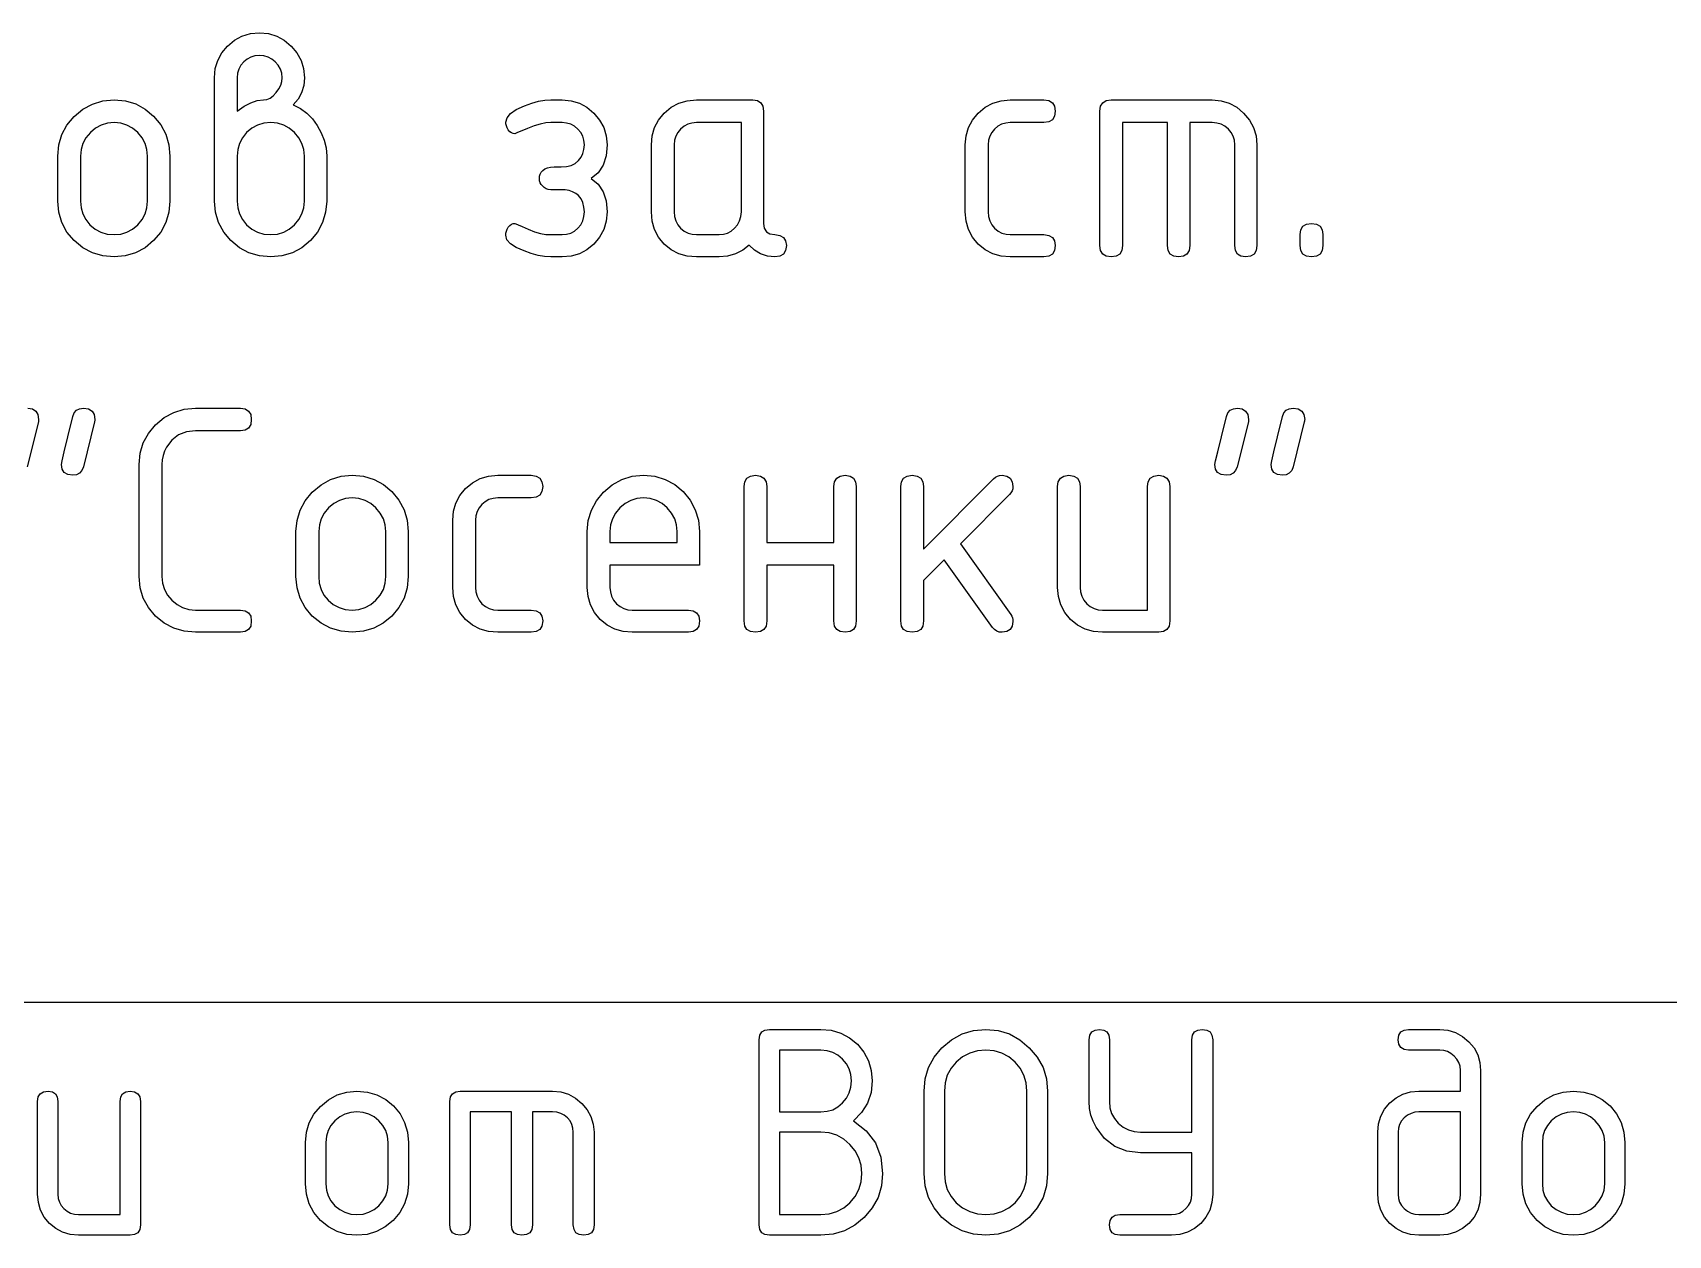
# Model space of a CAD drawing. Header units: millimetres. Extents: x 1 to 1188, y 1 to 840.
# Drawn here: x 1112.98 to 1131.23, y 18.1 to 31.53 of the extents above; entities that cross this region are included whole.
import ezdxf

# ---------------------------------------------------------------- set-up
doc = ezdxf.new("R2010")
doc.units = ezdxf.units.MM
doc.layers.add('GEOMETRY', color=7, linetype='Continuous')
doc.layers.add('TEXT_OUTLINE', color=7, linetype='Continuous')

msp = doc.modelspace()

# ---------------------------------------------------------------- linework, layer by layer
at = {"layer": 'GEOMETRY'}
for points in [[(1115.013, 29.649), (1115.013, 31.027)], [(1115.266, 31.027), (1115.266, 30.653)], [(1118.764, 30.779), (1118.891, 30.779)], [(1120.39, 30.779), (1121.018, 30.779)], [(1123.892, 30.779), (1124.267, 30.779)], [(1125.018, 30.779), (1126.143, 30.779)], [(1118.891, 30.526), (1118.764, 30.526)], [(1120.891, 30.526), (1120.39, 30.526)], [(1120.891, 29.528), (1120.891, 30.526)], [(1121.139, 30.653), (1121.139, 29.401)], [(1124.267, 30.526), (1123.892, 30.526)], [(1124.891, 29.153), (1124.891, 30.653)], [(1125.647, 29.153), (1125.647, 30.526), (1125.145, 30.526), (1125.145, 29.153)], [(1126.143, 30.526), (1125.895, 30.526), (1125.895, 29.153)], [(1113.263, 29.649), (1113.263, 30.151)], [(1113.517, 30.151), (1113.517, 29.649)], [(1114.266, 29.649), (1114.266, 30.151)], [(1114.515, 30.151), (1114.515, 29.649)], [(1115.266, 30.151), (1115.266, 29.649)], [(1116.016, 29.649), (1116.016, 30.151)], [(1116.264, 30.151), (1116.264, 29.649)], [(1119.888, 29.528), (1119.888, 30.278)], [(1120.142, 30.278), (1120.142, 29.528)], [(1123.39, 29.528), (1123.39, 30.278)], [(1123.644, 30.278), (1123.644, 29.528)], [(1126.396, 29.153), (1126.396, 30.278)], [(1126.644, 30.278), (1126.644, 29.153)], [(1118.803, 30.03), (1118.842, 30.03), (1118.88, 30.03)], [(1118.924, 29.776), (1118.764, 29.776)], [(1118.764, 29.275), (1118.891, 29.275)], [(1120.39, 29.275), (1120.643, 29.275)], [(1123.892, 29.275), (1124.267, 29.275)], [(1127.126, 29.153), (1127.126, 29.275)], [(1127.38, 29.275), (1127.38, 29.153)], [(1118.891, 29.027), (1118.764, 29.027)], [(1120.643, 29.027), (1120.39, 29.027)], [(1124.267, 29.027), (1123.892, 29.027)], [(1113.05, 27.211), (1113.05, 27.184), (1112.923, 26.682)], [(1114.8, 27.338), (1115.302, 27.338)], [(1126.548, 27.211), (1126.548, 27.184), (1126.422, 26.682)], [(1113.673, 27.184), (1113.552, 26.682)], [(1115.302, 27.085), (1114.8, 27.085)], [(1127.171, 27.184), (1127.05, 26.682)], [(1114.172, 25.458), (1114.172, 26.71)], [(1114.426, 26.71), (1114.426, 25.458)], [(1118.172, 26.588), (1118.547, 26.588)], [(1122.924, 25.762), (1123.706, 26.55)], [(1118.547, 26.335), (1118.172, 26.335)], [(1120.921, 24.962), (1120.921, 26.462)], [(1121.175, 26.462), (1121.175, 25.839), (1121.924, 25.839), (1121.924, 26.462)], [(1122.172, 26.462), (1122.172, 24.962)], [(1122.67, 24.962), (1122.67, 26.462)], [(1122.924, 26.462), (1122.924, 25.762)], [(1123.883, 26.373), (1123.337, 25.822), (1123.899, 25.034)], [(1124.419, 25.337), (1124.419, 26.462)], [(1124.673, 26.462), (1124.673, 25.337)], [(1124.921, 25.084), (1125.423, 25.084), (1125.423, 26.462)], [(1125.671, 26.462), (1125.671, 24.962)], [(1115.921, 25.458), (1115.921, 25.96)], [(1116.175, 25.96), (1116.175, 25.458)], [(1116.925, 25.458), (1116.925, 25.96)], [(1117.173, 25.96), (1117.173, 25.458)], [(1117.671, 25.337), (1117.671, 26.087)], [(1117.924, 26.087), (1117.924, 25.337)], [(1119.172, 25.337), (1119.172, 25.96)], [(1119.425, 25.96), (1119.425, 25.839), (1120.175, 25.839), (1120.175, 25.96)], [(1120.423, 25.96), (1120.423, 25.585), (1119.425, 25.585)], [(1119.425, 25.585), (1119.425, 25.337)], [(1121.175, 25.585), (1121.175, 24.962)], [(1121.924, 24.962), (1121.924, 25.585), (1121.175, 25.585)], [(1123.695, 24.891), (1123.155, 25.646), (1122.924, 25.414), (1122.924, 24.962)], [(1114.8, 25.084), (1115.302, 25.084)], [(1118.172, 25.084), (1118.547, 25.084)], [(1119.673, 25.084), (1120.302, 25.084)], [(1115.302, 24.836), (1114.8, 24.836)], [(1118.547, 24.836), (1118.172, 24.836)], [(1120.302, 24.836), (1119.673, 24.836)], [(1125.549, 24.836), (1124.921, 24.836)], [(999.815, 20.708), (1064.776, 20.708), (1184.79, 20.708)], [(1121.089, 18.22), (1121.089, 20.287)], [(1121.205, 20.403), (1121.778, 20.403)], [(1124.772, 19.598), (1124.772, 20.287)], [(1124.998, 20.287), (1124.998, 19.598)], [(1125.345, 19.257), (1125.918, 19.257), (1125.918, 20.287)], [(1126.15, 20.287), (1126.15, 18.562)], [(1128.336, 20.403), (1128.683, 20.403)], [(1121.315, 20.172), (1121.315, 19.483), (1121.778, 19.483)], [(1121.778, 20.172), (1121.315, 20.172)], [(1128.683, 20.172), (1128.336, 20.172)], [(1128.451, 19.714), (1128.914, 19.714), (1128.914, 19.946)], [(1129.14, 19.946), (1129.14, 18.562)], [(1117.754, 19.714), (1118.785, 19.714)], [(1122.93, 18.794), (1122.93, 19.714)], [(1123.156, 19.714), (1123.156, 18.794)], [(1124.077, 18.794), (1124.077, 19.714)], [(1124.308, 19.714), (1124.308, 18.794)], [(1113.039, 18.562), (1113.039, 19.598)], [(1113.265, 19.598), (1113.265, 18.562)], [(1113.496, 18.336), (1113.959, 18.336), (1113.959, 19.598)], [(1114.185, 19.598), (1114.185, 18.22)], [(1117.638, 18.22), (1117.638, 19.598)], [(1118.327, 18.22), (1118.327, 19.483), (1117.864, 19.483), (1117.864, 18.22)], [(1118.785, 19.483), (1118.559, 19.483), (1118.559, 18.22)], [(1128.914, 18.562), (1128.914, 19.483), (1128.451, 19.483)], [(1119.016, 18.22), (1119.016, 19.257)], [(1119.248, 19.257), (1119.248, 18.22)], [(1121.315, 19.257), (1121.315, 18.336), (1121.778, 18.336)], [(1121.778, 19.257), (1121.315, 19.257)], [(1127.994, 18.562), (1127.994, 19.257)], [(1128.22, 19.257), (1128.22, 18.562)], [(1116.029, 18.678), (1116.029, 19.141)], [(1116.255, 19.141), (1116.255, 18.678)], [(1116.95, 18.678), (1116.95, 19.141)], [(1117.176, 19.141), (1117.176, 18.678)], [(1125.918, 19.025), (1125.345, 19.025)], [(1125.918, 18.562), (1125.918, 19.025)], [(1129.603, 18.678), (1129.603, 19.141)], [(1129.829, 19.141), (1129.829, 18.678)], [(1130.524, 18.678), (1130.524, 19.141)], [(1130.75, 19.141), (1130.75, 18.678)], [(1125.113, 18.336), (1125.692, 18.336)], [(1128.451, 18.336), (1128.683, 18.336)], [(1114.07, 18.105), (1113.496, 18.105)], [(1121.778, 18.105), (1121.205, 18.105)], [(1125.692, 18.105), (1125.113, 18.105)], [(1128.683, 18.105), (1128.451, 18.105)]]:
    msp.add_lwpolyline(points, dxfattribs=at)
at = {"layer": 'TEXT_OUTLINE'}
for points in [[(1115.156, 31.38), (1115.234, 31.445), (1115.319, 31.492), (1115.413, 31.52), (1115.514, 31.529)], [(1115.514, 31.529), (1115.614, 31.52), (1115.707, 31.492), (1115.791, 31.445), (1115.867, 31.38)], [(1115.013, 31.027), (1115.021, 31.128), (1115.048, 31.22), (1115.093, 31.304), (1115.156, 31.38)], [(1115.514, 31.276), (1115.463, 31.271), (1115.417, 31.257), (1115.375, 31.235), (1115.338, 31.204)], [(1115.691, 31.204), (1115.652, 31.235), (1115.61, 31.257), (1115.564, 31.271), (1115.514, 31.276)], [(1115.867, 31.38), (1115.932, 31.304), (1115.979, 31.22), (1116.006, 31.128), (1116.016, 31.027)], [(1115.338, 31.204), (1115.306, 31.166), (1115.284, 31.123), (1115.27, 31.077), (1115.266, 31.027)], [(1115.768, 31.027), (1115.763, 31.077), (1115.748, 31.123), (1115.724, 31.166), (1115.691, 31.204)], [(1115.702, 30.862), (1115.73, 30.903), (1115.751, 30.945), (1115.764, 30.986), (1115.768, 31.027)], [(1116.016, 31.027), (1116.008, 30.938), (1115.984, 30.858), (1115.944, 30.787), (1115.889, 30.724)], [(1115.558, 30.779), (1115.596, 30.785), (1115.632, 30.8), (1115.668, 30.826), (1115.702, 30.862)], [(1113.445, 30.592), (1113.543, 30.674), (1113.65, 30.732), (1113.766, 30.768), (1113.892, 30.779)], [(1113.892, 30.779), (1114.018, 30.768), (1114.134, 30.734), (1114.239, 30.677), (1114.333, 30.598)], [(1115.266, 30.653), (1115.344, 30.708), (1115.419, 30.748), (1115.49, 30.771), (1115.558, 30.779)], [(1115.889, 30.724), (1115.97, 30.683), (1116.042, 30.63), (1116.105, 30.567), (1116.159, 30.493)], [(1118.263, 30.531), (1118.276, 30.58), (1118.315, 30.626), (1118.38, 30.671), (1118.472, 30.713)], [(1118.472, 30.713), (1118.552, 30.742), (1118.628, 30.763), (1118.698, 30.775), (1118.764, 30.779)], [(1118.891, 30.779), (1118.991, 30.77), (1119.084, 30.742), (1119.168, 30.696), (1119.244, 30.631)], [(1120.031, 30.631), (1120.109, 30.696), (1120.195, 30.742), (1120.288, 30.77), (1120.39, 30.779)], [(1121.018, 30.779), (1121.071, 30.771), (1121.109, 30.748), (1121.132, 30.708), (1121.139, 30.653)], [(1123.534, 30.631), (1123.612, 30.696), (1123.697, 30.742), (1123.791, 30.77), (1123.892, 30.779)], [(1124.267, 30.779), (1124.322, 30.771), (1124.362, 30.748), (1124.386, 30.708), (1124.394, 30.653)], [(1124.891, 30.653), (1124.899, 30.708), (1124.923, 30.748), (1124.962, 30.771), (1125.018, 30.779)], [(1126.143, 30.779), (1126.243, 30.77), (1126.335, 30.742), (1126.419, 30.696), (1126.495, 30.631)], [(1113.263, 30.151), (1113.275, 30.276), (1113.309, 30.391), (1113.366, 30.496), (1113.445, 30.592)], [(1113.892, 30.526), (1113.817, 30.519), (1113.748, 30.498), (1113.685, 30.464), (1113.627, 30.416)], [(1114.156, 30.416), (1114.098, 30.464), (1114.034, 30.498), (1113.966, 30.519), (1113.892, 30.526)], [(1114.333, 30.598), (1114.412, 30.501), (1114.469, 30.395), (1114.503, 30.278), (1114.515, 30.151)], [(1115.641, 30.526), (1115.564, 30.519), (1115.493, 30.498), (1115.429, 30.464), (1115.371, 30.416)], [(1115.905, 30.416), (1115.847, 30.464), (1115.784, 30.498), (1115.715, 30.519), (1115.641, 30.526)], [(1116.159, 30.493), (1116.204, 30.413), (1116.237, 30.33), (1116.257, 30.242), (1116.264, 30.151)], [(1118.29, 30.443), (1118.278, 30.467), (1118.269, 30.49), (1118.264, 30.511), (1118.263, 30.531)], [(1118.764, 30.526), (1118.709, 30.522), (1118.647, 30.509), (1118.579, 30.489), (1118.505, 30.46)], [(1119.068, 30.454), (1119.029, 30.485), (1118.987, 30.508), (1118.941, 30.521), (1118.891, 30.526)], [(1119.244, 30.631), (1119.309, 30.554), (1119.356, 30.47), (1119.384, 30.378), (1119.393, 30.278)], [(1119.888, 30.278), (1119.897, 30.378), (1119.923, 30.47), (1119.968, 30.554), (1120.031, 30.631)], [(1120.39, 30.526), (1120.339, 30.521), (1120.293, 30.508), (1120.251, 30.485), (1120.213, 30.454)], [(1123.39, 30.278), (1123.399, 30.378), (1123.426, 30.47), (1123.471, 30.554), (1123.534, 30.631)], [(1123.892, 30.526), (1123.841, 30.521), (1123.795, 30.508), (1123.753, 30.485), (1123.716, 30.454)], [(1124.394, 30.653), (1124.386, 30.597), (1124.362, 30.557), (1124.322, 30.534), (1124.267, 30.526)], [(1126.325, 30.454), (1126.286, 30.485), (1126.243, 30.508), (1126.195, 30.521), (1126.143, 30.526)], [(1126.495, 30.631), (1126.561, 30.554), (1126.607, 30.47), (1126.635, 30.378), (1126.644, 30.278)], [(1113.627, 30.416), (1113.578, 30.357), (1113.544, 30.294), (1113.524, 30.225), (1113.517, 30.151)], [(1114.266, 30.151), (1114.259, 30.225), (1114.239, 30.294), (1114.204, 30.357), (1114.156, 30.416)], [(1115.371, 30.416), (1115.325, 30.357), (1115.292, 30.294), (1115.273, 30.225), (1115.266, 30.151)], [(1116.016, 30.151), (1116.009, 30.225), (1115.988, 30.294), (1115.954, 30.357), (1115.905, 30.416)], [(1118.362, 30.399), (1118.343, 30.402), (1118.325, 30.41), (1118.307, 30.423), (1118.29, 30.443)], [(1118.505, 30.46), (1118.441, 30.433), (1118.395, 30.414), (1118.369, 30.403), (1118.362, 30.399)], [(1119.139, 30.278), (1119.135, 30.328), (1119.121, 30.374), (1119.099, 30.416), (1119.068, 30.454)], [(1120.213, 30.454), (1120.182, 30.416), (1120.159, 30.374), (1120.146, 30.328), (1120.142, 30.278)], [(1123.716, 30.454), (1123.684, 30.416), (1123.662, 30.374), (1123.648, 30.328), (1123.644, 30.278)], [(1126.396, 30.278), (1126.392, 30.328), (1126.378, 30.374), (1126.356, 30.416), (1126.325, 30.454)], [(1119.073, 30.101), (1119.102, 30.139), (1119.123, 30.181), (1119.135, 30.227), (1119.139, 30.278)], [(1119.393, 30.278), (1119.382, 30.153), (1119.349, 30.049), (1119.293, 29.965), (1119.216, 29.903)], [(1118.638, 29.903), (1118.64, 29.927), (1118.647, 29.95), (1118.659, 29.971), (1118.676, 29.991)], [(1118.676, 29.991), (1118.698, 30.008), (1118.727, 30.02), (1118.762, 30.027), (1118.803, 30.03)], [(1118.88, 30.03), (1118.94, 30.034), (1118.992, 30.048), (1119.036, 30.07), (1119.073, 30.101)], [(1118.676, 29.815), (1118.659, 29.833), (1118.647, 29.853), (1118.64, 29.877), (1118.638, 29.903)], [(1118.764, 29.776), (1118.736, 29.78), (1118.712, 29.788), (1118.692, 29.8), (1118.676, 29.815)], [(1119.073, 29.71), (1119.043, 29.734), (1119.008, 29.753), (1118.968, 29.767), (1118.924, 29.776)], [(1119.216, 29.903), (1119.293, 29.838), (1119.349, 29.754), (1119.382, 29.651), (1119.393, 29.528)], [(1113.445, 29.208), (1113.366, 29.304), (1113.309, 29.409), (1113.275, 29.524), (1113.263, 29.649)], [(1113.517, 29.649), (1113.523, 29.575), (1113.543, 29.506), (1113.576, 29.442), (1113.622, 29.385)], [(1114.156, 29.385), (1114.204, 29.442), (1114.239, 29.506), (1114.259, 29.575), (1114.266, 29.649)], [(1114.515, 29.649), (1114.503, 29.524), (1114.469, 29.409), (1114.412, 29.304), (1114.333, 29.208)], [(1115.194, 29.208), (1115.115, 29.304), (1115.058, 29.409), (1115.024, 29.524), (1115.013, 29.649)], [(1115.266, 29.649), (1115.273, 29.575), (1115.292, 29.506), (1115.325, 29.442), (1115.371, 29.385)], [(1115.905, 29.385), (1115.954, 29.442), (1115.988, 29.506), (1116.009, 29.575), (1116.016, 29.649)], [(1116.264, 29.649), (1116.252, 29.524), (1116.218, 29.409), (1116.161, 29.304), (1116.082, 29.208)], [(1119.139, 29.528), (1119.135, 29.583), (1119.123, 29.632), (1119.102, 29.674), (1119.073, 29.71)], [(1113.622, 29.385), (1113.679, 29.336), (1113.744, 29.302), (1113.814, 29.281), (1113.892, 29.275)], [(1113.892, 29.275), (1113.966, 29.281), (1114.034, 29.302), (1114.098, 29.336), (1114.156, 29.385)], [(1115.371, 29.385), (1115.429, 29.336), (1115.493, 29.302), (1115.564, 29.281), (1115.641, 29.275)], [(1115.641, 29.275), (1115.715, 29.281), (1115.784, 29.302), (1115.847, 29.336), (1115.905, 29.385)], [(1118.29, 29.357), (1118.307, 29.376), (1118.325, 29.39), (1118.343, 29.399), (1118.362, 29.401)], [(1118.362, 29.401), (1118.373, 29.397), (1118.401, 29.385), (1118.447, 29.364), (1118.511, 29.335)], [(1119.068, 29.346), (1119.099, 29.386), (1119.121, 29.43), (1119.135, 29.477), (1119.139, 29.528)], [(1119.393, 29.528), (1119.384, 29.427), (1119.356, 29.334), (1119.309, 29.248), (1119.244, 29.17)], [(1120.031, 29.17), (1119.968, 29.248), (1119.923, 29.334), (1119.897, 29.427), (1119.888, 29.528)], [(1120.142, 29.528), (1120.146, 29.477), (1120.159, 29.43), (1120.182, 29.386), (1120.213, 29.346)], [(1120.814, 29.346), (1120.848, 29.386), (1120.872, 29.43), (1120.886, 29.477), (1120.891, 29.528)], [(1121.139, 29.401), (1121.147, 29.346), (1121.171, 29.306), (1121.21, 29.282), (1121.266, 29.275)], [(1123.534, 29.17), (1123.471, 29.248), (1123.426, 29.334), (1123.399, 29.427), (1123.39, 29.528)], [(1123.644, 29.528), (1123.648, 29.477), (1123.662, 29.43), (1123.684, 29.386), (1123.716, 29.346)], [(1127.126, 29.275), (1127.134, 29.33), (1127.157, 29.37), (1127.197, 29.393), (1127.253, 29.401)], [(1127.253, 29.401), (1127.308, 29.393), (1127.348, 29.37), (1127.372, 29.33), (1127.38, 29.275)], [(1113.892, 29.027), (1113.766, 29.038), (1113.65, 29.072), (1113.543, 29.129), (1113.445, 29.208)], [(1114.333, 29.208), (1114.237, 29.129), (1114.131, 29.072), (1114.016, 29.038), (1113.892, 29.027)], [(1115.641, 29.027), (1115.514, 29.038), (1115.397, 29.072), (1115.291, 29.129), (1115.194, 29.208)], [(1116.082, 29.208), (1115.986, 29.129), (1115.881, 29.072), (1115.765, 29.038), (1115.641, 29.027)], [(1118.263, 29.269), (1118.264, 29.291), (1118.269, 29.313), (1118.278, 29.335), (1118.29, 29.357)], [(1118.467, 29.093), (1118.377, 29.13), (1118.314, 29.172), (1118.275, 29.218), (1118.263, 29.269)], [(1118.511, 29.335), (1118.582, 29.308), (1118.648, 29.289), (1118.709, 29.278), (1118.764, 29.275)], [(1118.891, 29.275), (1118.941, 29.279), (1118.987, 29.292), (1119.029, 29.315), (1119.068, 29.346)], [(1120.213, 29.346), (1120.253, 29.315), (1120.296, 29.292), (1120.341, 29.279), (1120.39, 29.275)], [(1120.643, 29.275), (1120.691, 29.279), (1120.735, 29.292), (1120.776, 29.315), (1120.814, 29.346)], [(1121.266, 29.275), (1121.321, 29.267), (1121.361, 29.244), (1121.385, 29.206), (1121.393, 29.153)], [(1123.716, 29.346), (1123.755, 29.315), (1123.798, 29.292), (1123.844, 29.279), (1123.892, 29.275)], [(1124.267, 29.275), (1124.322, 29.267), (1124.362, 29.244), (1124.386, 29.206), (1124.394, 29.153)], [(1118.764, 29.027), (1118.696, 29.031), (1118.624, 29.043), (1118.547, 29.064), (1118.467, 29.093)], [(1119.244, 29.17), (1119.168, 29.107), (1119.084, 29.062), (1118.991, 29.035), (1118.891, 29.027)], [(1120.39, 29.027), (1120.288, 29.035), (1120.195, 29.062), (1120.109, 29.107), (1120.031, 29.17)], [(1120.979, 29.159), (1120.906, 29.101), (1120.826, 29.06), (1120.738, 29.035), (1120.643, 29.027)], [(1121.266, 29.027), (1121.181, 29.035), (1121.106, 29.06), (1121.038, 29.101), (1120.979, 29.159)], [(1121.393, 29.153), (1121.385, 29.097), (1121.361, 29.058), (1121.321, 29.034), (1121.266, 29.027)], [(1123.892, 29.027), (1123.791, 29.035), (1123.697, 29.062), (1123.612, 29.107), (1123.534, 29.17)], [(1124.394, 29.153), (1124.386, 29.097), (1124.362, 29.058), (1124.322, 29.034), (1124.267, 29.027)], [(1125.018, 29.027), (1124.962, 29.034), (1124.923, 29.058), (1124.899, 29.097), (1124.891, 29.153)], [(1125.145, 29.153), (1125.137, 29.097), (1125.113, 29.058), (1125.073, 29.034), (1125.018, 29.027)], [(1125.768, 29.027), (1125.715, 29.034), (1125.677, 29.058), (1125.654, 29.097), (1125.647, 29.153)], [(1125.895, 29.153), (1125.887, 29.097), (1125.863, 29.058), (1125.823, 29.034), (1125.768, 29.027)], [(1126.518, 29.027), (1126.464, 29.034), (1126.426, 29.058), (1126.404, 29.097), (1126.396, 29.153)], [(1126.644, 29.153), (1126.636, 29.097), (1126.612, 29.058), (1126.573, 29.034), (1126.518, 29.027)], [(1127.253, 29.027), (1127.197, 29.034), (1127.157, 29.058), (1127.134, 29.097), (1127.126, 29.153)], [(1127.38, 29.153), (1127.372, 29.097), (1127.348, 29.058), (1127.308, 29.034), (1127.253, 29.027)], [(1112.929, 27.338), (1112.981, 27.33), (1113.019, 27.306), (1113.042, 27.267), (1113.05, 27.211)], [(1113.304, 26.71), (1113.311, 26.749), (1113.335, 26.851), (1113.375, 27.016), (1113.43, 27.244)], [(1113.43, 27.244), (1113.446, 27.285), (1113.471, 27.314), (1113.507, 27.332), (1113.552, 27.338)], [(1113.552, 27.338), (1113.607, 27.33), (1113.647, 27.306), (1113.67, 27.267), (1113.678, 27.211)], [(1113.678, 27.211), (1113.678, 27.203), (1113.677, 27.196), (1113.675, 27.189), (1113.673, 27.184)], [(1114.354, 27.151), (1114.452, 27.232), (1114.559, 27.291), (1114.675, 27.326), (1114.8, 27.338)], [(1115.302, 27.338), (1115.355, 27.33), (1115.393, 27.306), (1115.416, 27.267), (1115.423, 27.211)], [(1115.423, 27.211), (1115.416, 27.155), (1115.393, 27.116), (1115.355, 27.092), (1115.302, 27.085)], [(1126.174, 26.71), (1126.182, 26.749), (1126.207, 26.851), (1126.248, 27.016), (1126.306, 27.244)], [(1126.306, 27.244), (1126.321, 27.285), (1126.347, 27.314), (1126.382, 27.332), (1126.427, 27.338)], [(1126.427, 27.338), (1126.48, 27.33), (1126.518, 27.306), (1126.541, 27.267), (1126.548, 27.211)], [(1126.802, 26.71), (1126.81, 26.749), (1126.833, 26.851), (1126.873, 27.016), (1126.929, 27.244)], [(1126.929, 27.244), (1126.944, 27.285), (1126.97, 27.314), (1127.005, 27.332), (1127.05, 27.338)], [(1127.05, 27.338), (1127.105, 27.33), (1127.145, 27.306), (1127.169, 27.267), (1127.177, 27.211)], [(1127.177, 27.211), (1127.176, 27.203), (1127.175, 27.196), (1127.173, 27.189), (1127.171, 27.184)], [(1114.172, 26.71), (1114.183, 26.834), (1114.218, 26.949), (1114.274, 27.055), (1114.354, 27.151)], [(1114.8, 27.085), (1114.699, 27.073), (1114.612, 27.039), (1114.537, 26.982), (1114.475, 26.903)], [(1114.475, 26.903), (1114.454, 26.857), (1114.438, 26.81), (1114.429, 26.761), (1114.426, 26.71)], [(1113.43, 26.588), (1113.375, 26.596), (1113.335, 26.619), (1113.311, 26.656), (1113.304, 26.71)], [(1113.552, 26.682), (1113.533, 26.641), (1113.507, 26.612), (1113.473, 26.594), (1113.43, 26.588)], [(1126.3, 26.588), (1126.245, 26.596), (1126.205, 26.619), (1126.181, 26.656), (1126.174, 26.71)], [(1126.422, 26.682), (1126.406, 26.641), (1126.38, 26.612), (1126.345, 26.594), (1126.3, 26.588)], [(1126.929, 26.588), (1126.873, 26.596), (1126.833, 26.619), (1126.81, 26.656), (1126.802, 26.71)], [(1127.05, 26.682), (1127.032, 26.641), (1127.005, 26.612), (1126.971, 26.594), (1126.929, 26.588)], [(1116.103, 26.401), (1116.201, 26.483), (1116.308, 26.541), (1116.424, 26.577), (1116.55, 26.588)], [(1116.55, 26.588), (1116.676, 26.577), (1116.792, 26.543), (1116.897, 26.486), (1116.991, 26.407)], [(1117.814, 26.44), (1117.892, 26.505), (1117.978, 26.551), (1118.071, 26.579), (1118.172, 26.588)], [(1118.547, 26.588), (1118.602, 26.58), (1118.642, 26.557), (1118.666, 26.517), (1118.674, 26.462)], [(1119.354, 26.401), (1119.451, 26.483), (1119.558, 26.541), (1119.674, 26.577), (1119.8, 26.588)], [(1119.8, 26.588), (1119.927, 26.577), (1120.042, 26.543), (1120.147, 26.486), (1120.241, 26.407)], [(1120.921, 26.462), (1120.929, 26.517), (1120.952, 26.557), (1120.992, 26.58), (1121.048, 26.588)], [(1121.048, 26.588), (1121.103, 26.58), (1121.143, 26.557), (1121.167, 26.517), (1121.175, 26.462)], [(1121.924, 26.462), (1121.932, 26.517), (1121.956, 26.557), (1121.995, 26.58), (1122.051, 26.588)], [(1122.051, 26.588), (1122.104, 26.58), (1122.142, 26.557), (1122.164, 26.517), (1122.172, 26.462)], [(1122.67, 26.462), (1122.678, 26.517), (1122.702, 26.557), (1122.741, 26.58), (1122.797, 26.588)], [(1122.797, 26.588), (1122.852, 26.58), (1122.892, 26.557), (1122.916, 26.517), (1122.924, 26.462)], [(1123.706, 26.55), (1123.726, 26.566), (1123.749, 26.578), (1123.773, 26.586), (1123.8, 26.588)], [(1123.8, 26.588), (1123.853, 26.58), (1123.891, 26.557), (1123.914, 26.517), (1123.921, 26.462)], [(1124.419, 26.462), (1124.427, 26.517), (1124.451, 26.557), (1124.49, 26.58), (1124.546, 26.588)], [(1124.546, 26.588), (1124.602, 26.58), (1124.641, 26.557), (1124.665, 26.517), (1124.673, 26.462)], [(1125.423, 26.462), (1125.43, 26.517), (1125.454, 26.557), (1125.494, 26.58), (1125.549, 26.588)], [(1125.549, 26.588), (1125.602, 26.58), (1125.64, 26.557), (1125.663, 26.517), (1125.671, 26.462)], [(1115.921, 25.96), (1115.933, 26.085), (1115.967, 26.2), (1116.024, 26.305), (1116.103, 26.401)], [(1116.55, 26.335), (1116.475, 26.328), (1116.406, 26.307), (1116.343, 26.273), (1116.285, 26.225)], [(1116.814, 26.225), (1116.756, 26.273), (1116.692, 26.307), (1116.624, 26.328), (1116.55, 26.335)], [(1116.991, 26.407), (1117.07, 26.31), (1117.127, 26.204), (1117.161, 26.087), (1117.173, 25.96)], [(1117.671, 26.087), (1117.679, 26.187), (1117.706, 26.279), (1117.751, 26.363), (1117.814, 26.44)], [(1118.172, 26.335), (1118.122, 26.33), (1118.075, 26.317), (1118.033, 26.294), (1117.996, 26.263)], [(1118.674, 26.462), (1118.666, 26.406), (1118.642, 26.366), (1118.602, 26.343), (1118.547, 26.335)], [(1119.172, 25.96), (1119.183, 26.085), (1119.217, 26.2), (1119.274, 26.305), (1119.354, 26.401)], [(1119.8, 26.335), (1119.725, 26.328), (1119.656, 26.307), (1119.593, 26.273), (1119.535, 26.225)], [(1120.065, 26.225), (1120.006, 26.273), (1119.943, 26.307), (1119.874, 26.328), (1119.8, 26.335)], [(1120.241, 26.407), (1120.321, 26.31), (1120.377, 26.204), (1120.412, 26.087), (1120.423, 25.96)], [(1123.921, 26.462), (1123.919, 26.437), (1123.911, 26.414), (1123.899, 26.393), (1123.883, 26.373)], [(1116.285, 26.225), (1116.237, 26.166), (1116.202, 26.103), (1116.182, 26.034), (1116.175, 25.96)], [(1116.925, 25.96), (1116.918, 26.034), (1116.897, 26.103), (1116.862, 26.166), (1116.814, 26.225)], [(1117.996, 26.263), (1117.964, 26.225), (1117.942, 26.183), (1117.929, 26.137), (1117.924, 26.087)], [(1119.535, 26.225), (1119.487, 26.166), (1119.452, 26.103), (1119.432, 26.034), (1119.425, 25.96)], [(1120.175, 25.96), (1120.168, 26.034), (1120.147, 26.103), (1120.113, 26.166), (1120.065, 26.225)], [(1114.354, 25.017), (1114.274, 25.113), (1114.218, 25.218), (1114.183, 25.333), (1114.172, 25.458)], [(1114.426, 25.458), (1114.432, 25.384), (1114.453, 25.315), (1114.487, 25.251), (1114.536, 25.194)], [(1116.103, 25.017), (1116.024, 25.113), (1115.967, 25.218), (1115.933, 25.333), (1115.921, 25.458)], [(1116.175, 25.458), (1116.181, 25.384), (1116.201, 25.315), (1116.234, 25.251), (1116.28, 25.194)], [(1116.814, 25.194), (1116.862, 25.251), (1116.897, 25.315), (1116.918, 25.384), (1116.925, 25.458)], [(1117.173, 25.458), (1117.161, 25.333), (1117.127, 25.218), (1117.07, 25.113), (1116.991, 25.017)], [(1114.536, 25.194), (1114.594, 25.145), (1114.657, 25.111), (1114.726, 25.09), (1114.8, 25.084)], [(1116.28, 25.194), (1116.338, 25.145), (1116.402, 25.111), (1116.472, 25.09), (1116.55, 25.084)], [(1116.55, 25.084), (1116.624, 25.09), (1116.692, 25.111), (1116.756, 25.145), (1116.814, 25.194)], [(1117.814, 24.979), (1117.751, 25.057), (1117.706, 25.143), (1117.679, 25.236), (1117.671, 25.337)], [(1117.924, 25.337), (1117.929, 25.286), (1117.942, 25.239), (1117.964, 25.195), (1117.996, 25.155)], [(1119.315, 24.979), (1119.252, 25.057), (1119.207, 25.143), (1119.181, 25.236), (1119.172, 25.337)], [(1119.425, 25.337), (1119.43, 25.286), (1119.443, 25.239), (1119.465, 25.195), (1119.497, 25.155)], [(1124.563, 24.979), (1124.5, 25.057), (1124.455, 25.143), (1124.428, 25.236), (1124.419, 25.337)], [(1124.673, 25.337), (1124.677, 25.286), (1124.691, 25.239), (1124.713, 25.195), (1124.745, 25.155)], [(1114.8, 24.836), (1114.675, 24.847), (1114.559, 24.881), (1114.452, 24.938), (1114.354, 25.017)], [(1115.302, 25.084), (1115.355, 25.076), (1115.393, 25.053), (1115.416, 25.015), (1115.423, 24.962)], [(1116.55, 24.836), (1116.424, 24.847), (1116.308, 24.881), (1116.201, 24.938), (1116.103, 25.017)], [(1116.991, 25.017), (1116.895, 24.938), (1116.789, 24.881), (1116.674, 24.847), (1116.55, 24.836)], [(1117.996, 25.155), (1118.036, 25.124), (1118.078, 25.101), (1118.124, 25.088), (1118.172, 25.084)], [(1118.547, 25.084), (1118.602, 25.076), (1118.642, 25.053), (1118.666, 25.015), (1118.674, 24.962)], [(1119.497, 25.155), (1119.537, 25.124), (1119.579, 25.101), (1119.625, 25.088), (1119.673, 25.084)], [(1120.302, 25.084), (1120.354, 25.076), (1120.392, 25.053), (1120.415, 25.015), (1120.423, 24.962)], [(1123.899, 25.034), (1123.909, 25.017), (1123.916, 24.998), (1123.92, 24.978), (1123.921, 24.957)], [(1124.745, 25.155), (1124.784, 25.124), (1124.827, 25.101), (1124.873, 25.088), (1124.921, 25.084)], [(1115.423, 24.962), (1115.416, 24.906), (1115.393, 24.867), (1115.355, 24.843), (1115.302, 24.836)], [(1118.172, 24.836), (1118.071, 24.844), (1117.978, 24.871), (1117.892, 24.916), (1117.814, 24.979)], [(1118.674, 24.962), (1118.666, 24.906), (1118.642, 24.867), (1118.602, 24.843), (1118.547, 24.836)], [(1119.673, 24.836), (1119.572, 24.844), (1119.479, 24.871), (1119.393, 24.916), (1119.315, 24.979)], [(1120.423, 24.962), (1120.415, 24.906), (1120.392, 24.867), (1120.354, 24.843), (1120.302, 24.836)], [(1121.048, 24.836), (1120.992, 24.843), (1120.952, 24.867), (1120.929, 24.906), (1120.921, 24.962)], [(1121.175, 24.962), (1121.167, 24.906), (1121.143, 24.867), (1121.103, 24.843), (1121.048, 24.836)], [(1122.051, 24.836), (1121.995, 24.843), (1121.956, 24.867), (1121.932, 24.906), (1121.924, 24.962)], [(1122.172, 24.962), (1122.164, 24.906), (1122.142, 24.867), (1122.104, 24.843), (1122.051, 24.836)], [(1122.797, 24.836), (1122.741, 24.843), (1122.702, 24.867), (1122.678, 24.906), (1122.67, 24.962)], [(1122.924, 24.962), (1122.916, 24.906), (1122.892, 24.867), (1122.852, 24.843), (1122.797, 24.836)], [(1123.8, 24.836), (1123.769, 24.839), (1123.741, 24.849), (1123.716, 24.866), (1123.695, 24.891)], [(1123.921, 24.957), (1123.914, 24.904), (1123.891, 24.866), (1123.853, 24.843), (1123.8, 24.836)], [(1124.921, 24.836), (1124.82, 24.844), (1124.726, 24.871), (1124.641, 24.916), (1124.563, 24.979)], [(1125.671, 24.962), (1125.663, 24.906), (1125.64, 24.867), (1125.602, 24.843), (1125.549, 24.836)], [(1121.089, 20.287), (1121.096, 20.338), (1121.118, 20.374), (1121.154, 20.396), (1121.205, 20.403)], [(1121.778, 20.403), (1121.894, 20.393), (1122.001, 20.362), (1122.098, 20.31), (1122.186, 20.238)], [(1123.129, 20.199), (1123.235, 20.288), (1123.353, 20.352), (1123.481, 20.39), (1123.619, 20.403)], [(1123.619, 20.403), (1123.757, 20.39), (1123.884, 20.352), (1124, 20.288), (1124.104, 20.199)], [(1124.772, 20.287), (1124.779, 20.338), (1124.801, 20.374), (1124.837, 20.396), (1124.887, 20.403)], [(1124.887, 20.403), (1124.935, 20.396), (1124.97, 20.374), (1124.991, 20.338), (1124.998, 20.287)], [(1125.918, 20.287), (1125.925, 20.338), (1125.947, 20.374), (1125.983, 20.396), (1126.034, 20.403)], [(1126.034, 20.403), (1126.085, 20.396), (1126.121, 20.374), (1126.142, 20.338), (1126.15, 20.287)], [(1128.22, 20.287), (1128.227, 20.338), (1128.249, 20.374), (1128.285, 20.396), (1128.336, 20.403)], [(1128.336, 20.172), (1128.285, 20.179), (1128.249, 20.201), (1128.227, 20.237), (1128.22, 20.287)], [(1128.683, 20.403), (1128.775, 20.394), (1128.861, 20.368), (1128.938, 20.325), (1129.008, 20.265)], [(1129.008, 20.265), (1129.066, 20.196), (1129.107, 20.119), (1129.132, 20.035), (1129.14, 19.946)], [(1122.021, 20.072), (1121.968, 20.116), (1121.91, 20.147), (1121.847, 20.165), (1121.778, 20.172)], [(1122.186, 20.238), (1122.258, 20.15), (1122.31, 20.053), (1122.341, 19.946), (1122.351, 19.83)], [(1122.93, 19.714), (1122.943, 19.852), (1122.98, 19.978), (1123.042, 20.094), (1123.129, 20.199)], [(1123.619, 20.172), (1123.526, 20.163), (1123.44, 20.139), (1123.36, 20.097), (1123.289, 20.039)], [(1123.945, 20.039), (1123.875, 20.097), (1123.797, 20.139), (1123.712, 20.163), (1123.619, 20.172)], [(1124.104, 20.199), (1124.193, 20.094), (1124.257, 19.978), (1124.296, 19.852), (1124.308, 19.714)], [(1128.843, 20.105), (1128.808, 20.134), (1128.77, 20.155), (1128.728, 20.167), (1128.683, 20.172)], [(1128.914, 19.946), (1128.91, 19.991), (1128.896, 20.032), (1128.874, 20.071), (1128.843, 20.105)], [(1122.12, 19.83), (1122.114, 19.899), (1122.095, 19.962), (1122.064, 20.02), (1122.021, 20.072)], [(1123.289, 20.039), (1123.231, 19.969), (1123.189, 19.892), (1123.165, 19.807), (1123.156, 19.714)], [(1124.077, 19.714), (1124.069, 19.807), (1124.044, 19.892), (1124.002, 19.969), (1123.945, 20.039)], [(1113.039, 19.598), (1113.046, 19.649), (1113.068, 19.685), (1113.104, 19.707), (1113.155, 19.714)], [(1113.155, 19.714), (1113.203, 19.707), (1113.237, 19.685), (1113.258, 19.649), (1113.265, 19.598)], [(1113.959, 19.598), (1113.966, 19.649), (1113.987, 19.685), (1114.021, 19.707), (1114.07, 19.714)], [(1114.07, 19.714), (1114.12, 19.707), (1114.156, 19.685), (1114.178, 19.649), (1114.185, 19.598)], [(1116.194, 19.543), (1116.284, 19.618), (1116.381, 19.671), (1116.488, 19.703), (1116.602, 19.714)], [(1116.602, 19.714), (1116.719, 19.704), (1116.825, 19.673), (1116.923, 19.621), (1117.01, 19.549)], [(1117.638, 19.598), (1117.646, 19.649), (1117.667, 19.685), (1117.704, 19.707), (1117.754, 19.714)], [(1118.785, 19.714), (1118.877, 19.705), (1118.963, 19.679), (1119.04, 19.636), (1119.11, 19.576)], [(1122.021, 19.582), (1122.064, 19.636), (1122.095, 19.696), (1122.114, 19.76), (1122.12, 19.83)], [(1122.351, 19.83), (1122.338, 19.698), (1122.299, 19.58), (1122.233, 19.475), (1122.142, 19.383)], [(1128.126, 19.582), (1128.196, 19.64), (1128.273, 19.681), (1128.358, 19.706), (1128.451, 19.714)], [(1129.769, 19.543), (1129.858, 19.618), (1129.955, 19.671), (1130.062, 19.703), (1130.176, 19.714)], [(1130.176, 19.714), (1130.293, 19.704), (1130.4, 19.673), (1130.497, 19.621), (1130.584, 19.549)], [(1116.029, 19.141), (1116.039, 19.254), (1116.07, 19.36), (1116.122, 19.456), (1116.194, 19.543)], [(1117.01, 19.549), (1117.083, 19.461), (1117.134, 19.364), (1117.165, 19.257), (1117.176, 19.141)], [(1119.11, 19.576), (1119.17, 19.507), (1119.213, 19.43), (1119.239, 19.346), (1119.248, 19.257)], [(1121.778, 19.483), (1121.847, 19.489), (1121.91, 19.507), (1121.968, 19.538), (1122.021, 19.582)], [(1124.849, 19.312), (1124.815, 19.377), (1124.791, 19.446), (1124.776, 19.52), (1124.772, 19.598)], [(1124.998, 19.598), (1125.004, 19.529), (1125.022, 19.466), (1125.053, 19.408), (1125.097, 19.356)], [(1127.994, 19.257), (1128.002, 19.349), (1128.027, 19.434), (1128.068, 19.512), (1128.126, 19.582)], [(1129.603, 19.141), (1129.614, 19.254), (1129.645, 19.36), (1129.696, 19.456), (1129.769, 19.543)], [(1130.584, 19.549), (1130.657, 19.461), (1130.708, 19.364), (1130.739, 19.257), (1130.75, 19.141)], [(1116.354, 19.383), (1116.311, 19.331), (1116.28, 19.273), (1116.261, 19.21), (1116.255, 19.141)], [(1116.602, 19.483), (1116.533, 19.476), (1116.468, 19.458), (1116.409, 19.427), (1116.354, 19.383)], [(1116.845, 19.383), (1116.792, 19.427), (1116.734, 19.458), (1116.671, 19.476), (1116.602, 19.483)], [(1116.95, 19.141), (1116.943, 19.21), (1116.923, 19.273), (1116.89, 19.331), (1116.845, 19.383)], [(1118.95, 19.416), (1118.915, 19.445), (1118.876, 19.466), (1118.833, 19.478), (1118.785, 19.483)], [(1119.016, 19.257), (1119.012, 19.302), (1119, 19.343), (1118.979, 19.382), (1118.95, 19.416)], [(1122.142, 19.383), (1122.284, 19.272), (1122.386, 19.137), (1122.447, 18.977), (1122.467, 18.794)], [(1125.097, 19.356), (1125.151, 19.312), (1125.211, 19.281), (1125.275, 19.263), (1125.345, 19.257)], [(1128.286, 19.416), (1128.257, 19.382), (1128.236, 19.343), (1128.224, 19.302), (1128.22, 19.257)], [(1128.451, 19.483), (1128.405, 19.478), (1128.363, 19.466), (1128.323, 19.445), (1128.286, 19.416)], [(1129.928, 19.383), (1129.885, 19.331), (1129.854, 19.273), (1129.835, 19.21), (1129.829, 19.141)], [(1130.176, 19.483), (1130.107, 19.476), (1130.042, 19.458), (1129.983, 19.427), (1129.928, 19.383)], [(1130.419, 19.383), (1130.367, 19.427), (1130.309, 19.458), (1130.245, 19.476), (1130.176, 19.483)], [(1130.524, 19.141), (1130.517, 19.21), (1130.497, 19.273), (1130.464, 19.331), (1130.419, 19.383)], [(1122.103, 19.119), (1122.033, 19.179), (1121.956, 19.222), (1121.871, 19.248), (1121.778, 19.257)], [(1125.345, 19.025), (1125.191, 19.043), (1125.058, 19.097), (1124.943, 19.186), (1124.849, 19.312)], [(1122.236, 18.794), (1122.227, 18.886), (1122.203, 18.971), (1122.161, 19.049), (1122.103, 19.119)], [(1116.194, 18.27), (1116.122, 18.359), (1116.07, 18.457), (1116.039, 18.563), (1116.029, 18.678)], [(1116.255, 18.678), (1116.261, 18.609), (1116.28, 18.545), (1116.311, 18.488), (1116.354, 18.435)], [(1116.845, 18.435), (1116.89, 18.488), (1116.923, 18.545), (1116.943, 18.609), (1116.95, 18.678)], [(1117.176, 18.678), (1117.165, 18.563), (1117.133, 18.457), (1117.079, 18.359), (1117.005, 18.27)], [(1122.103, 18.468), (1122.161, 18.538), (1122.203, 18.615), (1122.227, 18.701), (1122.236, 18.794)], [(1122.467, 18.794), (1122.454, 18.655), (1122.416, 18.527), (1122.352, 18.41), (1122.263, 18.303)], [(1123.129, 18.303), (1123.042, 18.41), (1122.98, 18.527), (1122.943, 18.655), (1122.93, 18.794)], [(1123.156, 18.794), (1123.165, 18.701), (1123.189, 18.615), (1123.231, 18.538), (1123.289, 18.468)], [(1123.945, 18.468), (1124.002, 18.538), (1124.044, 18.615), (1124.069, 18.701), (1124.077, 18.794)], [(1124.308, 18.794), (1124.296, 18.655), (1124.257, 18.527), (1124.193, 18.41), (1124.104, 18.303)], [(1129.769, 18.27), (1129.696, 18.359), (1129.645, 18.457), (1129.614, 18.563), (1129.603, 18.678)], [(1129.829, 18.678), (1129.835, 18.609), (1129.854, 18.545), (1129.885, 18.488), (1129.928, 18.435)], [(1130.419, 18.435), (1130.464, 18.488), (1130.497, 18.545), (1130.517, 18.609), (1130.524, 18.678)], [(1130.75, 18.678), (1130.739, 18.563), (1130.707, 18.457), (1130.653, 18.359), (1130.579, 18.27)], [(1113.171, 18.237), (1113.113, 18.307), (1113.072, 18.384), (1113.047, 18.469), (1113.039, 18.562)], [(1113.265, 18.562), (1113.269, 18.517), (1113.281, 18.475), (1113.302, 18.437), (1113.331, 18.402)], [(1116.354, 18.435), (1116.409, 18.392), (1116.468, 18.361), (1116.533, 18.342), (1116.602, 18.336)], [(1116.602, 18.336), (1116.671, 18.342), (1116.734, 18.361), (1116.792, 18.392), (1116.845, 18.435)], [(1121.778, 18.336), (1121.871, 18.344), (1121.956, 18.369), (1122.033, 18.41), (1122.103, 18.468)], [(1123.289, 18.468), (1123.36, 18.41), (1123.44, 18.369), (1123.526, 18.344), (1123.619, 18.336)], [(1123.619, 18.336), (1123.712, 18.344), (1123.797, 18.369), (1123.875, 18.41), (1123.945, 18.468)], [(1125.852, 18.402), (1125.881, 18.437), (1125.902, 18.475), (1125.914, 18.517), (1125.918, 18.562)], [(1126.15, 18.562), (1126.141, 18.469), (1126.117, 18.384), (1126.075, 18.307), (1126.017, 18.237)], [(1128.126, 18.237), (1128.068, 18.308), (1128.027, 18.387), (1128.002, 18.471), (1127.994, 18.562)], [(1128.22, 18.562), (1128.224, 18.517), (1128.236, 18.475), (1128.257, 18.437), (1128.286, 18.402)], [(1128.843, 18.402), (1128.874, 18.437), (1128.896, 18.475), (1128.91, 18.517), (1128.914, 18.562)], [(1129.14, 18.562), (1129.132, 18.469), (1129.107, 18.384), (1129.066, 18.307), (1129.008, 18.237)], [(1129.928, 18.435), (1129.983, 18.392), (1130.042, 18.361), (1130.107, 18.342), (1130.176, 18.336)], [(1130.176, 18.336), (1130.245, 18.342), (1130.309, 18.361), (1130.367, 18.392), (1130.419, 18.435)], [(1113.331, 18.402), (1113.368, 18.373), (1113.407, 18.353), (1113.45, 18.34), (1113.496, 18.336)], [(1116.602, 18.105), (1116.488, 18.115), (1116.381, 18.146), (1116.284, 18.198), (1116.194, 18.27)], [(1117.005, 18.27), (1116.917, 18.198), (1116.821, 18.146), (1116.716, 18.115), (1116.602, 18.105)], [(1122.263, 18.303), (1122.158, 18.216), (1122.042, 18.154), (1121.916, 18.117), (1121.778, 18.105)], [(1123.619, 18.105), (1123.481, 18.117), (1123.353, 18.154), (1123.235, 18.216), (1123.129, 18.303)], [(1124.104, 18.303), (1124, 18.216), (1123.884, 18.154), (1123.757, 18.117), (1123.619, 18.105)], [(1124.998, 18.22), (1125.005, 18.271), (1125.027, 18.307), (1125.063, 18.329), (1125.113, 18.336)], [(1125.692, 18.336), (1125.737, 18.34), (1125.779, 18.353), (1125.817, 18.373), (1125.852, 18.402)], [(1128.286, 18.402), (1128.323, 18.373), (1128.363, 18.353), (1128.405, 18.34), (1128.451, 18.336)], [(1128.683, 18.336), (1128.728, 18.34), (1128.77, 18.353), (1128.808, 18.373), (1128.843, 18.402)], [(1130.176, 18.105), (1130.062, 18.115), (1129.955, 18.146), (1129.858, 18.198), (1129.769, 18.27)], [(1130.579, 18.27), (1130.492, 18.198), (1130.395, 18.146), (1130.29, 18.115), (1130.176, 18.105)], [(1113.496, 18.105), (1113.403, 18.113), (1113.318, 18.138), (1113.241, 18.179), (1113.171, 18.237)], [(1114.185, 18.22), (1114.178, 18.17), (1114.156, 18.133), (1114.12, 18.112), (1114.07, 18.105)], [(1117.754, 18.105), (1117.704, 18.112), (1117.667, 18.133), (1117.646, 18.17), (1117.638, 18.22)], [(1117.864, 18.22), (1117.857, 18.17), (1117.837, 18.133), (1117.802, 18.112), (1117.754, 18.105)], [(1118.443, 18.105), (1118.393, 18.112), (1118.356, 18.133), (1118.335, 18.17), (1118.327, 18.22)], [(1118.559, 18.22), (1118.552, 18.17), (1118.53, 18.133), (1118.494, 18.112), (1118.443, 18.105)], [(1119.132, 18.105), (1119.082, 18.112), (1119.045, 18.133), (1119.024, 18.17), (1119.016, 18.22)], [(1119.248, 18.22), (1119.241, 18.17), (1119.219, 18.133), (1119.183, 18.112), (1119.132, 18.105)], [(1121.205, 18.105), (1121.154, 18.112), (1121.118, 18.133), (1121.096, 18.17), (1121.089, 18.22)], [(1125.113, 18.105), (1125.063, 18.112), (1125.027, 18.133), (1125.005, 18.17), (1124.998, 18.22)], [(1126.017, 18.237), (1125.947, 18.179), (1125.87, 18.138), (1125.785, 18.113), (1125.692, 18.105)], [(1128.451, 18.105), (1128.358, 18.113), (1128.273, 18.138), (1128.196, 18.179), (1128.126, 18.237)], [(1129.008, 18.237), (1128.938, 18.179), (1128.861, 18.138), (1128.775, 18.113), (1128.683, 18.105)]]:
    msp.add_lwpolyline(points, dxfattribs=at)

doc.saveas('drawing.dxf')
